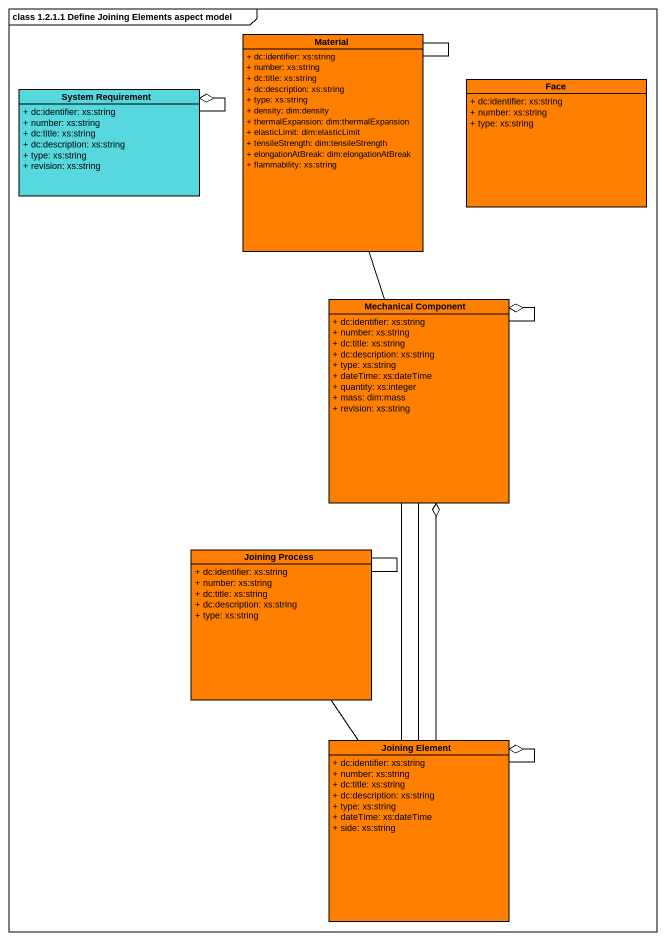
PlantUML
@startuml
mainframe class 1.2.1.1 Define Joining Elements aspect model
hide circle
hide empty members
skinparam classAttributeIconSize 0
class Material #FF8000 {
  + dc:identifier: xs:string
  + number: xs:string
  + dc:title: xs:string
  + dc:description: xs:string
  + type: xs:string
  + density: dim:density
  + thermalExpansion: dim:thermalExpansion
  + elasticLimit: dim:elasticLimit
  + tensileStrength: dim:tensileStrength
  + elongationAtBreak: dim:elongationAtBreak
  + flammability: xs:string
}
class "System Requirement" as System_Requirement #56D8DE {
  + dc:identifier: xs:string
  + number: xs:string
  + dc:title: xs:string
  + dc:description: xs:string
  + type: xs:string
  + revision: xs:string
}
class Face #FF8000 {
  + dc:identifier: xs:string
  + number: xs:string
  + type: xs:string
}
class "Mechanical Component" as Mechanical_Component #FF8000 {
  + dc:identifier: xs:string
  + number: xs:string
  + dc:title: xs:string
  + dc:description: xs:string
  + type: xs:string
  + dateTime: xs:dateTime
  + quantity: xs:integer
  + mass: dim:mass
  + revision: xs:string
}
class "Joining Process" as Joining_Process #FF8000 {
  + dc:identifier: xs:string
  + number: xs:string
  + dc:title: xs:string
  + dc:description: xs:string
  + type: xs:string
}
class "Joining Element" as Joining_Element #FF8000 {
  + dc:identifier: xs:string
  + number: xs:string
  + dc:title: xs:string
  + dc:description: xs:string
  + type: xs:string
  + dateTime: xs:dateTime
  + side: xs:string
}
Material -- Material
System_Requirement -- System_Requirement
System_Requirement -- System_Requirement
System_Requirement --o System_Requirement
Mechanical_Component -up- Material
Mechanical_Component -- Mechanical_Component
Mechanical_Component -- Mechanical_Component
Mechanical_Component -- Mechanical_Component
Mechanical_Component --o Mechanical_Component
Joining_Process -- Joining_Process
Joining_Element -up- Mechanical_Component
Joining_Element -up- Mechanical_Component
Joining_Element -up-o Mechanical_Component
Joining_Element -up- Joining_Process
Joining_Element -- Joining_Element
Joining_Element -- Joining_Element
Joining_Element --o Joining_Element
@enduml
